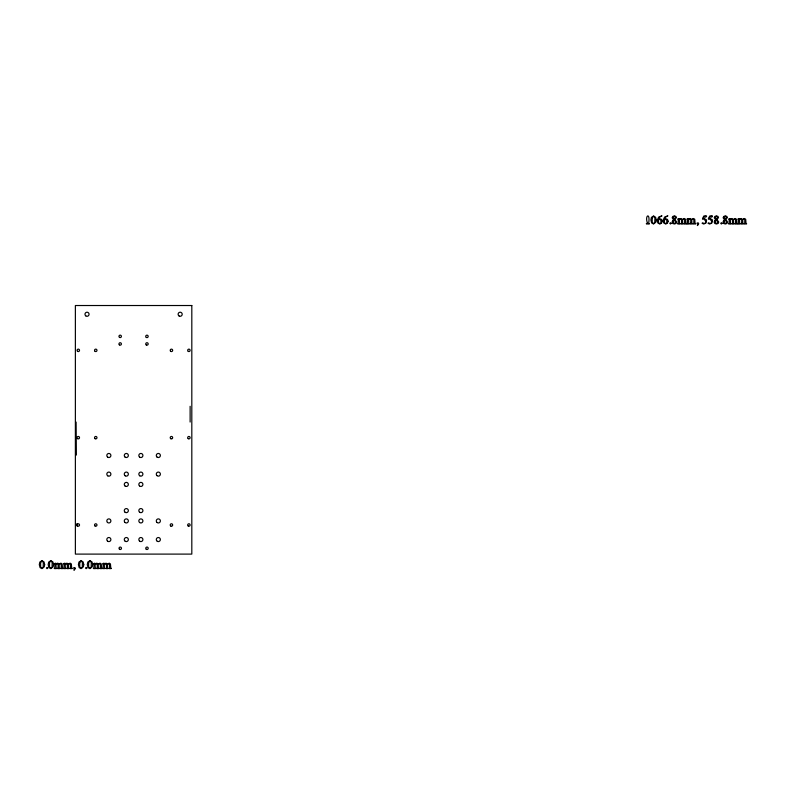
<?xml version="1.0" encoding="UTF-8"?>
<svg xmlns="http://www.w3.org/2000/svg" width="786" height="786" viewBox="0 0 786 786"><rect width="100%" height="100%" fill="white"/><g stroke="black" fill="none" stroke-linecap="round" stroke-linejoin="round"><path stroke-width="1.18" d="M76.114 422.053L76.38 455.074M76.94 523.564L76.959 526.011M190.124 406.283L190.124 422.053M40.636 562.53L40.636 566.873L42.022 568.347L43.191 567.413L43.318 562.481L41.982 560.919L40.636 562.53M49.508 562.53L49.508 566.873L50.903 568.347L52.063 567.413L52.19 562.481L50.854 560.919L49.508 562.53M79.74 562.53L79.75 566.873L81.135 568.347L82.294 567.413L82.422 562.481L81.086 560.919L79.74 562.53M88.612 562.53L88.622 566.873L90.007 568.347L91.166 567.413L91.294 562.481L89.958 560.919L88.612 562.53M652.213 217.85L652.223 222.202L653.608 223.666L654.767 222.743L654.895 217.81L653.559 216.248L652.213 217.85M58.203 567.178L58.046 568.14C55.305 568.828 62.035 568.828 59.304 568.15L59.137 564.476L60.414 563.768L61.249 564.24L61.21 568.19C58.577 568.779 65.11 568.779 62.497 568.209L62.143 563.906L60.895 563.149L59.029 564.152L57.781 563.149L55.934 564.073C56.897 562.098 52.8 564.142 54.892 564.043L54.774 568.258C52.298 568.759 58.783 568.74 56.13 568.229L55.983 564.466L56.582 563.965L58.085 564.338L58.203 567.178M67.4 567.178L67.252 568.14C64.511 568.828 71.241 568.828 68.51 568.15L68.343 564.476L69.61 563.768L70.455 564.24L70.416 568.19C67.783 568.779 74.306 568.779 71.703 568.209L71.339 563.906L70.101 563.149L68.235 564.152L66.977 563.149L65.14 564.073C66.093 562.098 61.996 564.142 64.098 564.043L63.98 568.258C61.505 568.759 67.979 568.74 65.336 568.229L65.179 564.466L65.788 563.965L67.282 564.338L67.4 567.178M97.307 567.178L97.15 568.14C94.418 568.828 101.139 568.828 98.407 568.15L98.25 564.476L99.517 563.768L100.353 564.24L100.313 568.19C97.68 568.779 104.214 568.779 101.6 568.209L101.247 563.906L99.999 563.149L98.132 564.152L96.884 563.149L95.037 564.073C96 562.098 91.903 564.142 93.996 564.043L93.878 568.258C91.402 568.759 97.886 568.74 95.244 568.229L95.086 564.466L95.686 563.965L97.189 564.338L97.307 567.178M106.503 567.178L106.356 568.14C103.614 568.828 110.345 568.828 107.613 568.15L107.446 564.476L108.714 563.768L109.559 564.24L109.519 568.19C106.886 568.779 113.42 568.779 110.806 568.209L110.443 563.906L109.205 563.149L107.338 564.152L106.081 563.149L104.243 564.073C105.206 562.098 101.109 564.142 103.202 564.043L103.084 568.258C100.608 568.759 107.083 568.74 104.44 568.229L104.292 564.466L104.892 563.965L106.395 564.338L106.503 567.178M681.609 222.507L681.462 223.47C678.721 224.157 685.451 224.148 682.71 223.47L682.553 219.805L683.82 219.097L684.655 219.569L684.616 223.519C681.983 224.108 688.516 224.098 685.913 223.538L685.549 219.235L684.301 218.479L682.445 219.481L681.187 218.479L679.34 219.392C680.303 217.427 676.206 219.471 678.298 219.363L678.18 223.588C675.705 224.079 682.189 224.069 679.546 223.558L679.389 219.795L679.988 219.284L681.491 219.658L681.609 222.507M690.806 222.507L690.658 223.47C687.917 224.157 694.647 224.148 691.916 223.47L691.749 219.805L693.026 219.097L693.861 219.569L693.822 223.519C691.189 224.108 697.722 224.098 695.109 223.538L694.745 219.235L693.507 218.479L691.641 219.481L690.393 218.479L688.546 219.392C689.509 217.447 685.402 219.471 687.504 219.363L687.386 223.588C684.911 224.079 691.385 224.069 688.742 223.558L688.595 219.795L689.194 219.284L690.697 219.658L690.806 222.507M732.542 222.507L732.395 223.47C729.654 224.157 736.384 224.148 733.652 223.47L733.485 219.805L734.753 219.097L735.588 219.569L735.558 223.519C732.925 224.108 739.449 224.098 736.846 223.538L736.482 219.235L735.244 218.479L733.377 219.481L732.12 218.479L730.282 219.392C731.235 217.447 727.138 219.471 729.231 219.363L729.113 223.588C726.637 224.079 733.122 224.069 730.479 223.558L730.322 219.795L730.921 219.284L732.424 219.658L732.542 222.507M741.748 222.507L741.591 223.47C738.85 224.157 745.58 224.148 742.849 223.47L742.682 219.805L743.959 219.097L744.794 219.569L744.755 223.519C742.122 224.108 748.655 224.098 746.042 223.538L745.688 219.235L744.44 218.479L742.573 219.481L741.326 218.479L739.479 219.392C740.441 217.447 736.335 219.471 738.437 219.363L738.319 223.588C735.843 224.079 742.328 224.069 739.675 223.558L739.528 219.795L740.127 219.284L741.63 219.658L741.748 222.507M44.655 564.584L44.301 566.755L41.953 568.671L40.086 567.63L39.3 564.633L39.821 562.069L42.012 560.605L44.075 562L44.655 564.584M53.527 564.584L53.173 566.755L50.825 568.671L48.958 567.63L48.172 564.633L48.703 562.069L50.884 560.605L52.947 562L53.527 564.584M83.758 564.584L83.404 566.755L81.066 568.671L79.189 567.63L78.403 564.633L78.934 562.069L81.115 560.605L83.178 562L83.758 564.584M92.63 564.584L92.276 566.755L89.938 568.671L88.061 567.63L87.275 564.633L87.806 562.069L89.987 560.605L92.05 562L92.63 564.584M656.231 219.913L655.878 222.084L653.539 223.99L651.663 222.959L650.877 219.962L651.407 217.398L653.588 215.934L655.652 217.329L656.231 219.913M658.363 219.874L658.589 222.752L659.857 223.656L660.859 223.077L660.928 220.335L659.552 219.343L658.363 219.874M664.278 219.874L664.504 222.752L665.771 223.656L666.774 223.077L666.842 220.335L665.467 219.343L664.278 219.874M673.229 221.004L673.415 223.224L675.459 223.322L675.439 221.377L673.956 220.188L673.229 221.004M715.299 221.004L715.476 223.224L717.52 223.322L717.5 221.377L716.017 220.188L715.299 221.004M724.171 221.004L724.348 223.224L726.392 223.322L726.372 221.377L724.889 220.188L724.171 221.004M702.478 218.881L704.344 219.392L705.936 221.544L705.445 222.988L704.276 223.568L702.596 222.831L702.085 223.263L703.578 224.01L705.877 223.155L706.575 219.942L703.352 217.997L703.843 216.985C707.331 218.027 707.773 214.401 703.765 216.062L702.497 218.822M708.392 218.881L710.259 219.392L711.851 221.544L711.359 222.988L710.19 223.568L708.51 222.831L707.999 223.263L709.493 224.01L711.792 223.155L712.489 219.942L709.267 217.997L709.758 216.985C713.246 218.027 713.688 214.401 709.679 216.062L708.412 218.822M647.379 222.841L647.163 223.519C643.646 224.098 652.056 224.039 648.627 223.578C650.602 211.866 644.549 215.158 647.379 222.841M675.636 217.555L674.526 219.274L673.052 217.388L674.27 216.238L675.636 217.555M717.697 217.555L716.586 219.274L715.113 217.388L716.331 216.238L717.697 217.555M726.569 217.555L725.458 219.274L723.985 217.388L725.203 216.238L726.569 217.555M74.827 568.73L73.953 570.243L75.289 568.435L74.994 567.639L73.796 567.571L73.835 568.484L74.827 568.73M698.233 224.059L697.369 225.572L698.695 223.764L698.41 222.969L697.202 222.9L697.241 223.814L698.233 224.059M662.225 221.259L661.547 223.165L659.778 224.01L657.931 223.057L657.096 220.522L658.707 217.024C666.4 214.568 658.275 216.229 658.511 219.314L660.053 218.803L661.596 219.441L662.225 221.259M668.139 221.259L667.461 223.165L665.693 224.01L663.846 223.057L663.011 220.522L664.622 217.024C672.315 214.568 664.19 216.229 664.425 219.314L665.968 218.803L667.51 219.441L668.139 221.259M672.57 220.817L672.109 222.114L672.777 223.489L674.398 224.01L676.068 223.44L676.697 222.045L674.869 219.51L676.471 217.584L675.921 216.425L674.447 215.914L672.806 216.445L672.168 217.742L673.641 219.942L672.57 220.817M714.641 220.817L714.169 222.114L714.838 223.489L716.459 224.01L718.139 223.44L718.758 222.045L716.93 219.51L718.532 217.584L717.991 216.425L716.508 215.914L714.867 216.445L714.228 217.742L715.702 219.942L714.641 220.817M723.513 220.817L723.041 222.114L723.71 223.489L725.331 224.01L727.011 223.44L727.63 222.045L725.802 219.51L727.404 217.584L726.863 216.425L725.38 215.914L723.739 216.445L723.1 217.742L724.574 219.942L723.513 220.817M47.691 568.032L47.042 568.691L46.384 568.032L47.042 567.384L47.691 568.032M86.794 568.032L86.146 568.691L85.487 568.032L86.146 567.384L86.794 568.032M671.097 223.362L670.448 224.02L669.79 223.362L670.448 222.713L671.097 223.362M722.039 223.362L721.381 224.02L720.723 223.362L721.381 222.713L722.039 223.362M191.813 305.518L75.377 305.518L75.377 554.101L191.813 554.101L191.813 305.518M77.509 525.932A1.218 1.218 0 0 0 79.494 525.205A1.218 1.218 0 0 0 77.873 523.849A1.218 1.218 0 0 0 77.509 525.932M139.486 456.98A2.034 2.034 0 0 0 142.865 455.939A2.034 2.034 0 0 0 140.272 453.542A2.034 2.034 0 0 0 139.486 456.98M188.227 438.686A1.218 1.218 0 0 0 190.124 437.753A1.218 1.218 0 0 0 188.365 436.574A1.218 1.218 0 0 0 188.227 438.686M77.618 351.362A1.218 1.218 0 0 0 79.514 350.428A1.218 1.218 0 0 0 77.745 349.249A1.218 1.218 0 0 0 77.618 351.362M125.092 457.108A2.034 2.034 0 0 0 128.344 455.742A2.034 2.034 0 0 0 125.534 453.61A2.034 2.034 0 0 0 125.092 457.108M125.112 486.062A2.034 2.034 0 0 0 128.344 484.648A2.034 2.034 0 0 0 125.505 482.555A2.034 2.034 0 0 0 125.112 486.062M119.57 337.42A1.218 1.218 0 0 0 121.398 336.359A1.218 1.218 0 0 0 119.57 335.298A1.218 1.218 0 0 0 119.57 337.42M157.308 541.308A2.034 2.034 0 0 0 160.373 539.56A2.034 2.034 0 0 0 157.328 537.781A2.034 2.034 0 0 0 157.308 541.308M170.709 351.332A1.218 1.218 0 0 0 172.655 350.487A1.218 1.218 0 0 0 170.945 349.23A1.218 1.218 0 0 0 170.709 351.332M94.949 525.913A1.218 1.218 0 0 0 96.953 525.245A1.218 1.218 0 0 0 95.371 523.84A1.218 1.218 0 0 0 94.949 525.913M95.126 438.716A1.218 1.218 0 0 0 96.983 437.694A1.218 1.218 0 0 0 95.165 436.603A1.218 1.218 0 0 0 95.126 438.716M119.541 549.296A1.218 1.218 0 0 0 121.457 548.392A1.218 1.218 0 0 0 119.718 547.184A1.218 1.218 0 0 0 119.541 549.296M179.149 316.021A2.034 2.034 0 0 0 182.205 314.253A2.034 2.034 0 0 0 179.149 312.484A2.034 2.034 0 0 0 179.149 316.021M107.77 475.844A2.034 2.034 0 0 0 110.895 474.184A2.034 2.034 0 0 0 107.898 472.317A2.034 2.034 0 0 0 107.77 475.844M170.827 526.06A1.218 1.218 0 0 0 172.665 524.999A1.218 1.218 0 0 0 170.827 523.938A1.218 1.218 0 0 0 170.827 526.06M119.344 344.848A1.218 1.218 0 0 0 121.368 344.209A1.218 1.218 0 0 0 119.806 342.784A1.218 1.218 0 0 0 119.344 344.848M146.304 344.975A1.218 1.218 0 0 0 148.181 343.993A1.218 1.218 0 0 0 146.393 342.853A1.218 1.218 0 0 0 146.304 344.975M107.692 457.157A2.034 2.034 0 0 0 110.885 455.664A2.034 2.034 0 0 0 107.996 453.64A2.034 2.034 0 0 0 107.692 457.157M156.964 522.425A2.034 2.034 0 0 0 160.334 521.354A2.034 2.034 0 0 0 157.721 518.976A2.034 2.034 0 0 0 156.964 522.425M139.721 475.795A2.034 2.034 0 0 0 142.905 474.272A2.034 2.034 0 0 0 139.996 472.278A2.034 2.034 0 0 0 139.721 475.795M146.334 337.449A1.218 1.218 0 0 0 148.171 336.388A1.218 1.218 0 0 0 146.334 335.327A1.218 1.218 0 0 0 146.334 337.449M188.276 526.05A1.218 1.218 0 0 0 190.124 525.009A1.218 1.218 0 0 0 188.306 523.928A1.218 1.218 0 0 0 188.276 526.05M156.915 456.951A2.034 2.034 0 0 0 160.315 455.988A2.034 2.034 0 0 0 157.79 453.522A2.034 2.034 0 0 0 156.915 456.951M170.827 438.726A1.218 1.218 0 0 0 172.665 437.674A1.218 1.218 0 0 0 170.827 436.613A1.218 1.218 0 0 0 170.827 438.726M156.935 475.599A2.034 2.034 0 0 0 160.324 474.587A2.034 2.034 0 0 0 157.76 472.16A2.034 2.034 0 0 0 156.935 475.599M146.294 549.286A1.218 1.218 0 0 0 148.21 548.382A1.218 1.218 0 0 0 146.461 547.174A1.218 1.218 0 0 0 146.294 549.286M188.296 351.401A1.218 1.218 0 0 0 190.124 350.35A1.218 1.218 0 0 0 188.296 349.289A1.218 1.218 0 0 0 188.296 351.401M124.925 512.108A2.034 2.034 0 0 0 128.305 511.077A2.034 2.034 0 0 0 125.731 508.67A2.034 2.034 0 0 0 124.925 512.108M125.19 541.249A2.034 2.034 0 0 0 128.354 539.677A2.034 2.034 0 0 0 125.416 537.722A2.034 2.034 0 0 0 125.19 541.249M139.731 541.24A2.034 2.034 0 0 0 142.905 539.697A2.034 2.034 0 0 0 139.987 537.722A2.034 2.034 0 0 0 139.731 541.24M125.21 475.825A2.034 2.034 0 0 0 128.354 474.223A2.034 2.034 0 0 0 125.396 472.298A2.034 2.034 0 0 0 125.21 475.825M124.925 522.405A2.034 2.034 0 0 0 128.305 521.393A2.034 2.034 0 0 0 125.74 518.966A2.034 2.034 0 0 0 124.925 522.405M85.772 315.864A2.034 2.034 0 0 0 89.044 314.528A2.034 2.034 0 0 0 86.254 312.366A2.034 2.034 0 0 0 85.772 315.864M139.78 512.334A2.034 2.034 0 0 0 142.914 510.703A2.034 2.034 0 0 0 139.928 508.807A2.034 2.034 0 0 0 139.78 512.334M139.436 485.856A2.034 2.034 0 0 0 142.846 484.942A2.034 2.034 0 0 0 140.35 482.447A2.034 2.034 0 0 0 139.436 485.856M107.456 522.405A2.034 2.034 0 0 0 110.836 521.393A2.034 2.034 0 0 0 108.272 518.966A2.034 2.034 0 0 0 107.456 522.405M139.574 522.493A2.034 2.034 0 0 0 142.885 521.256A2.034 2.034 0 0 0 140.163 519.015A2.034 2.034 0 0 0 139.574 522.493M107.436 541.014A2.034 2.034 0 0 0 110.826 540.051A2.034 2.034 0 0 0 108.301 537.585A2.034 2.034 0 0 0 107.436 541.014M77.568 438.657A1.218 1.218 0 0 0 79.504 437.802A1.218 1.218 0 0 0 77.794 436.554A1.218 1.218 0 0 0 77.568 438.657M95.145 351.401A1.218 1.218 0 0 0 96.983 350.35A1.218 1.218 0 0 0 95.145 349.289A1.218 1.218 0 0 0 95.145 351.401"/></g></svg>
